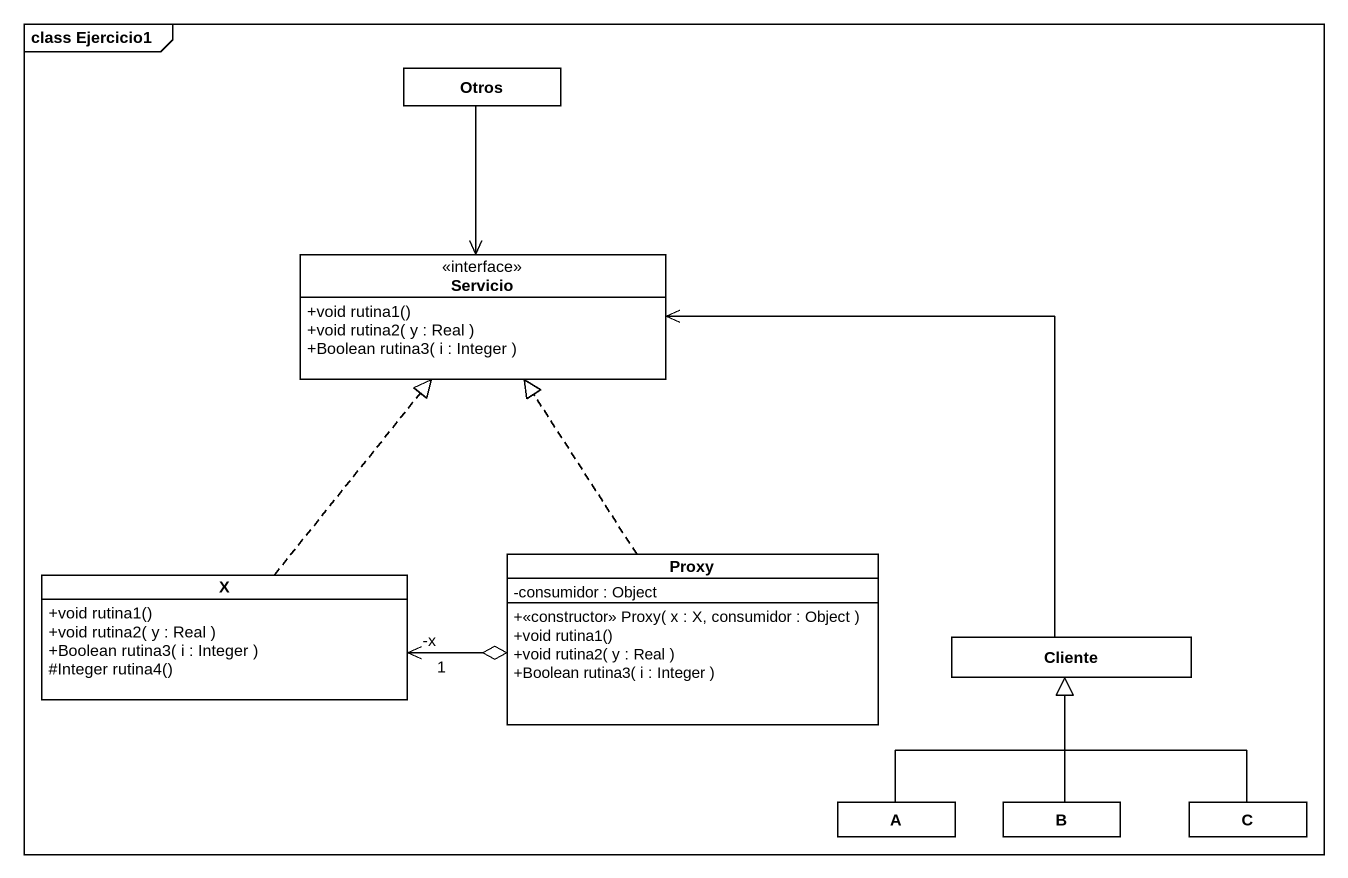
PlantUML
@startuml
mainframe class Ejercicio1
hide circle
hide empty members
skinparam classAttributeIconSize 0
class Otros
interface Servicio {
  +void rutina1()
  +void rutina2( y : Real )
  +Boolean rutina3( i : Integer )
}
class Proxy {
  -consumidor : Object
  +<<constructor>> Proxy( x : X, consumidor : Object )
  +void rutina1()
  +void rutina2( y : Real )
  +Boolean rutina3( i : Integer )
}
class "X" as X_ {
  +void rutina1()
  +void rutina2( y : Real )
  +Boolean rutina3( i : Integer )
  #Integer rutina4()
}
class Cliente
class A
class B
class C
Otros --> Servicio
Servicio <-right- Cliente
Proxy .up.|> Servicio
Proxy o-left-> "-x\n1" X_
X_ .up.|> Servicio
A -up-|> Cliente
B -up-|> Cliente
C -up-|> Cliente
@enduml
